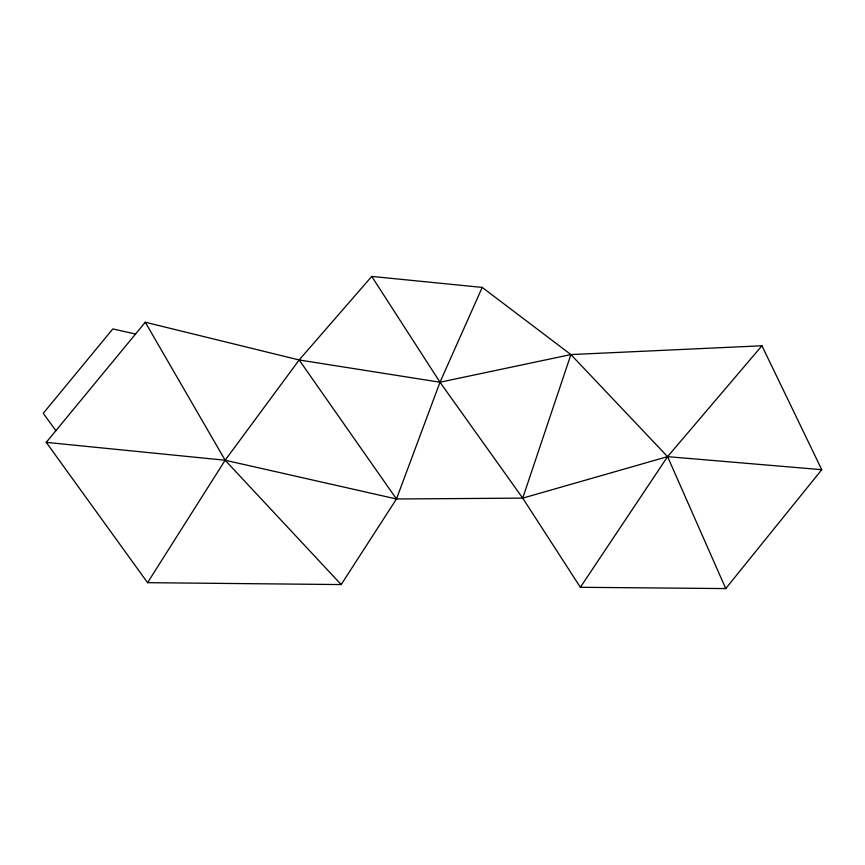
<?xml version="1.0" encoding="UTF-8"?>
<svg xmlns="http://www.w3.org/2000/svg" width="865" height="865" viewBox="0 0 865 865"><rect width="100%" height="100%" fill="white"/><g stroke="black" fill="none" stroke-linecap="round" stroke-linejoin="round"><path stroke-width="1.3" d="M46.245 442.372L225.138 460.234L396.473 498.986L522.72 498.132L570.9 354.574L761.946 345.773L821.75 469.684L725.746 588.578L580.372 587.292L522.72 498.132L439.993 382.222L371.745 276.422L299.16 359.97L225.138 460.234L147.569 582.675L46.245 442.372L145.266 322.234L299.16 359.97L439.993 382.222L570.9 354.574L667.575 456.644L725.746 588.578M147.569 582.675L341.178 584.567L396.473 498.986L439.993 382.222L482.216 287.407L570.9 354.574M580.372 587.292L667.575 456.644L761.946 345.773M522.72 498.132L667.575 456.644L821.75 469.684M371.745 276.422L482.216 287.407M135.546 334.031L112.828 328.938L43.25 413.34L55.879 430.673M341.178 584.567L225.138 460.234L145.266 322.234M299.16 359.97L396.473 498.986"/></g></svg>
